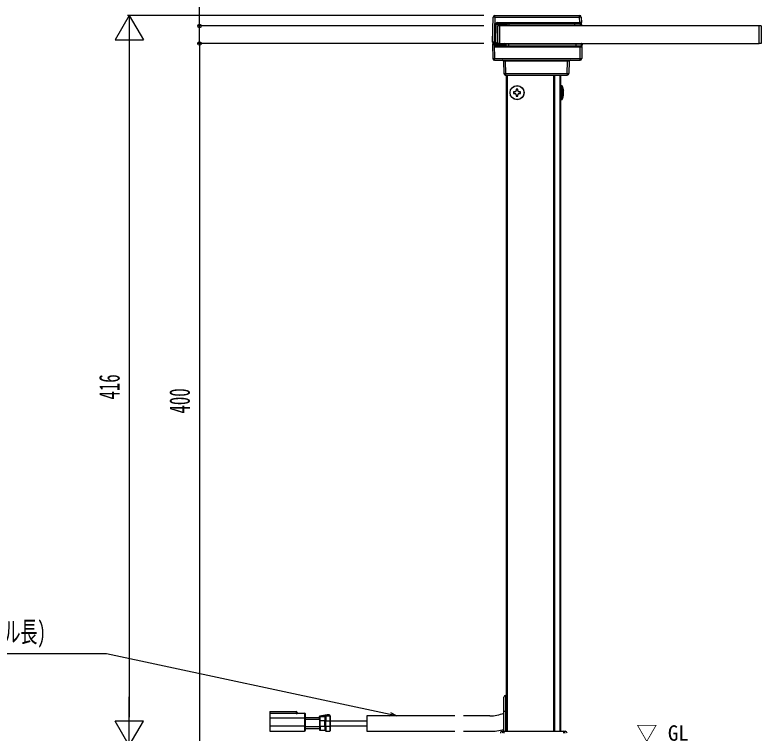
# Model space of a CAD drawing. Units: millimetres, scale not verified. Extents: x -841 to 841, y -594 to 594.
# Drawn here: x -266 to 159, y -227 to 182.3 of the extents above; entities that cross this region are included whole.
import ezdxf
from ezdxf.enums import TextEntityAlignment as Align

# ---------------------------------------------------------------- set-up
doc = ezdxf.new("R2010")
doc.units = ezdxf.units.MM
doc.header["$LTSCALE"] = 2
for name, color, linetype in [('0-1_USER1', 3, 'Continuous'), ('0-2_YKK_13', 4, 'Continuous'), ('0-3_YKK_D', 6, 'Continuous')]:
    doc.layers.add(name, color=color, linetype=linetype)
doc.styles.add('ＭＳ ゴシック', font='')
doc.styles.get('ＭＳ ゴシック').set_extended_font_data('MS Gothic')

msp = doc.modelspace()

# ---------------------------------------------------------------- linework, layer by layer
at = {"layer": '0-2_YKK_13'}
for p, q in [((6.025, 166.792), (6.397, 181.011)), ((7.397, 181.011), (7.025, 166.792)), ((7.397, 181.011), (7.397, 181.984)), ((7.397, 181.984), (55.611, 181.984)), ((7.397, 181.011), (55.611, 181.011)), ((55.611, 181.011), (55.611, 181.984)), ((55.692, 177.898), (55.611, 181.011)), ((56.61, 181.011), (56.692, 177.898)), ((7.618, 166.792), (7.793, 176.812)), ((8.018, 166.779), (8.193, 176.795)), ((9.004, 176.795), (8.193, 176.795)), ((8.793, 177.898), (55.692, 177.898)), ((8.793, 177.898), (8.793, 177.384)), ((8.793, 177.384), (55.692, 177.384)), ((9.004, 176.795), (9.004, 177.384)), ((9.004, 176.795), (9.004, 175.984)), ((9.004, 165.984), (9.004, 175.984)), ((10.004, 175.984), (9.004, 175.984)), ((10.004, 175.984), (10.004, 165.984)), ((158.004, 175.984), (10.004, 175.984)), ((13.329, 175.984), (13.343, 176.795)), ((14.104, 176.384), (13.335, 176.384)), ((15.604, 176.384), (15.604, 177.384)), ((15.604, 176.384), (53.004, 176.384)), ((20.297, 176.384), (20.326, 175.984)), ((41.211, 176.384), (41.182, 175.984)), ((53.004, 176.384), (53.004, 177.384)), ((53.004, 176.384), (56.004, 176.384)), ((55.004, 176.384), (54.933, 175.984)), ((55.329, 175.984), (55.335, 176.384)), ((56.004, 177.384), (55.692, 177.384)), ((56.004, 177.384), (56.004, 176.384)), ((56.154, 176.795), (56.004, 176.795)), ((56.192, 177.384), (56.154, 177.384)), ((56.154, 176.795), (56.154, 177.384)), ((56.154, 176.795), (56.154, 175.984)), ((56.321, 176.795), (56.154, 176.795)), ((56.321, 176.795), (56.342, 175.984)), ((56.72, 176.812), (56.742, 175.984)), ((158.004, 165.984), (158.004, 175.984)), ((159.004, 175.984), (158.004, 175.984)), ((6.506, 166.386), (6.508, 166.279)), ((6.508, 166.279), (7.004, 166.279)), ((6.626, 166.484), (7.025, 166.484)), ((6.713, 165.984), (6.988, 165.984)), ((6.807, 165.984), (7.004, 165.984)), ((6.988, 165.984), (7.513, 165.984)), ((6.988, 165.984), (6.988, 165.476)), ((7.004, 166.386), (7.004, 166.484)), ((7.004, 166.279), (7.004, 166.386)), ((7.429, 166.279), (7.004, 166.279)), ((7.004, 166.279), (7.004, 165.984)), ((7.025, 166.792), (7.618, 166.792)), ((7.025, 166.484), (7.025, 166.792)), ((7.618, 166.484), (7.025, 166.484)), ((7.431, 166.386), (7.429, 166.279)), ((7.429, 166.279), (7.429, 165.984)), ((7.429, 165.984), (7.726, 165.984)), ((7.431, 166.386), (7.431, 166.484)), ((7.513, 165.984), (9.004, 165.984)), ((7.513, 165.476), (7.513, 165.984)), ((7.618, 166.484), (7.618, 166.792)), ((7.618, 166.484), (7.718, 166.484)), ((8.03, 166.779), (7.996, 166.639)), ((7.997, 166.674), (8.03, 166.779)), ((8.03, 166.779), (8.018, 166.779)), ((8.022, 166.279), (8.03, 166.779)), ((9.004, 166.279), (8.022, 166.279)), ((8.191, 165.984), (9.004, 165.984)), ((10.004, 165.984), (9.004, 165.984)), ((10.004, 165.984), (158.004, 165.984)), ((20.297, 165.584), (20.326, 165.984)), ((41.211, 165.584), (41.182, 165.984)), ((55.004, 165.584), (54.933, 165.984)), ((55.948, 165.984), (56.129, 165.984)), ((56.204, 165.584), (56.204, 165.984)), ((56.52, 165.493), (56.52, 165.984)), ((5.988, 165.476), (6.128, 157.467)), ((6.988, 165.476), (7.128, 157.467)), ((7.513, 165.476), (6.988, 165.476)), ((7.537, 164.076), (7.513, 165.476)), ((7.537, 164.076), (55.995, 164.076)), ((8.013, 165.493), (8.023, 164.879)), ((8.023, 164.879), (9.004, 164.879)), ((8.323, 164.584), (55.995, 164.584)), ((9.004, 165.493), (9.004, 164.879)), ((10.004, 165.493), (9.004, 165.493)), ((9.004, 164.879), (9.004, 164.584)), ((10.004, 164.879), (10.004, 165.493)), ((10.004, 164.879), (10.004, 164.584)), ((13.203, 165.584), (13.704, 165.584)), ((13.223, 164.879), (13.213, 165.493)), ((13.704, 165.584), (13.704, 164.584)), ((15.204, 165.584), (13.704, 165.584)), ((13.704, 164.584), (15.204, 164.584)), ((53.604, 165.584), (15.204, 165.584)), ((15.204, 165.584), (15.204, 164.584)), ((15.204, 164.584), (53.604, 164.584)), ((56.604, 165.584), (53.604, 165.584)), ((53.604, 164.584), (53.604, 165.584)), ((53.604, 164.584), (56.604, 164.584)), ((55.88, 157.467), (55.995, 164.076)), ((56.604, 165.584), (56.604, 164.584)), ((56.995, 164.076), (56.88, 157.467)), ((57.009, 164.86), (57.016, 165.253)), ((57.02, 165.476), (57.016, 165.253)), ((7.128, 157.467), (55.88, 157.467)), ((7.128, 156.484), (7.128, 157.467)), ((55.88, 156.484), (55.88, 157.467)), ((7.128, 156.484), (55.88, 156.484)), ((11.797, 156.484), (11.967, 156.46)), ((11.952, 156.484), (11.956, 156.47)), ((12.306, 155.999), (12.294, 155.998)), ((12.294, 155.998), (12.478, 148.958)), ((13.009, 156.479), (13, 156.484)), ((13.083, 156.46), (13.211, 156.484)), ((13.294, 155.998), (13.137, 155.999)), ((13.176, 156.483), (13.173, 156.484)), ((13.294, 156.484), (13.294, 155.998)), ((48.714, 155.998), (13.294, 155.998)), ((13.294, 155.998), (13.478, 148.958)), ((48.53, 148.958), (48.714, 155.998)), ((49.714, 155.998), (49.529, 148.958)), ((13.478, 148.958), (13.478, 147.984)), ((13.478, 147.984), (48.53, 147.984)), ((14.004, -226.016), (14.004, 147.984)), ((14.504, -226.016), (14.504, 147.984)), ((40.904, -226.016), (40.904, 147.984)), ((41.204, 147.984), (41.204, -226.016)), ((41.504, -226.016), (41.504, 147.984)), ((44.504, -226.016), (44.504, 147.984)), ((45.004, -226.016), (45.004, 147.984)), ((45.654, 141.928), (45.004, 141.984)), ((45.654, 134.041), (45.654, 141.928)), ((45.004, 133.984), (45.654, 134.041)), ((12.504, -214.516), (12.504, -206.548)), ((14.004, -205.516), (13.443, -205.55)), ((13.443, -205.55), (13.443, -214.516)), ((-120.846, -214.641), (-105.796, -214.641)), ((-120.846, -214.641), (-120.846, -215.588)), ((-105.746, -215.805), (-120.846, -215.806)), ((-120.846, -215.806), (-120.846, -218.416)), ((-105.746, -214.741), (-105.746, -215.588)), ((-105.146, -215.316), (-105.146, -215.291)), ((-105.146, -215.324), (-105.146, -215.316)), ((-104.847, -215.616), (-101.046, -215.616)), ((-104.846, -215.616), (-104.847, -215.616)), ((-101.046, -215.616), (-101.046, -218.416)), ((-100.546, -218.416), (-100.546, -216.116)), ((-88.146, -216.591), (-92.436, -217.458)), ((-88.126, -216.791), (-88.146, -216.591)), ((-86.996, -216.591), (-88.146, -216.591)), ((-86.996, -216.591), (-86.996, -216.791)), ((12.504, -226.016), (12.504, -214.516)), ((12.504, -214.516), (13.443, -214.516)), ((13.443, -214.516), (13.443, -226.016)), ((14.004, -214.516), (13.443, -214.516)), ((-120.846, -218.416), (-120.846, -223.066)), ((-120.846, -218.416), (-101.046, -218.416)), ((-101.046, -218.416), (-100.546, -218.416)), ((-101.046, -218.416), (-101.046, -223.066)), ((-92.596, -218.391), (-100.546, -218.391)), ((-100.546, -223.066), (-100.546, -218.416)), ((-100.546, -218.991), (-92.596, -218.991)), ((-92.596, -218.016), (-92.596, -217.654)), ((-92.596, -218.016), (-92.596, -218.891)), ((-92.596, -218.891), (-92.596, -223.316)), ((-88.126, -216.791), (-92.396, -217.654)), ((-92.396, -217.654), (-92.396, -217.816)), ((-89.466, -217.816), (-92.396, -217.816)), ((-92.396, -217.816), (-92.396, -218.783)), ((-92.096, -219.916), (-89.496, -219.916)), ((-92.096, -223.316), (-92.096, -219.916)), ((-89.496, -219.916), (-89.496, -219.941)), ((-89.496, -223.291), (-89.496, -219.941)), ((-89.496, -219.941), (-88.896, -219.941)), ((-88.896, -217.341), (-89.466, -217.816)), ((-88.896, -223.291), (-88.896, -219.941)), ((-88.896, -219.941), (-86.696, -219.941)), ((-88.126, -216.791), (-86.996, -216.791)), ((-86.496, -217.091), (-86.696, -217.091)), ((-86.696, -217.341), (-86.696, -217.091)), ((-86.696, -217.341), (-86.696, -219.941)), ((-86.496, -219.941), (-86.696, -219.941)), ((-86.696, -219.941), (-86.696, -223.291)), ((-86.496, -217.091), (-86.496, -217.541)), ((-86.496, -217.541), (-86.496, -219.941)), ((-86.496, -219.941), (-86.496, -223.291)), ((-65.496, -220.266), (-86.496, -220.266)), ((-15.496, -217.216), (-65.496, -217.216)), ((-65.496, -217.216), (-65.496, -226.016)), ((4.504, -217.216), (-10.496, -217.216)), ((-120.846, -223.066), (-120.846, -225.866)), ((-101.046, -223.066), (-120.846, -223.066)), ((-100.546, -225.366), (-100.546, -223.066)), ((-92.596, -223.441), (-100.546, -223.441)), ((-100.546, -224.441), (-92.596, -224.441)), ((-92.596, -223.316), (-92.596, -224.916)), ((-92.096, -223.316), (-92.596, -223.316)), ((-89.496, -223.316), (-92.096, -223.316)), ((-92.096, -223.316), (-92.096, -225.416)), ((-89.496, -223.291), (-89.496, -223.316)), ((-88.896, -223.291), (-89.496, -223.291)), ((-88.896, -223.291), (-88.896, -225.891)), ((-86.696, -223.291), (-88.896, -223.291)), ((-86.496, -222.966), (-65.496, -222.966)), ((-86.496, -223.291), (-86.496, -225.691)), ((-120.846, -225.866), (-101.046, -225.866)), ((-92.096, -225.416), (-89.466, -225.416)), ((-89.466, -225.416), (-88.896, -225.891)), ((-88.896, -225.891), (-86.696, -225.891)), ((-65.496, -226.016), (-15.496, -226.016)), ((-10.496, -226.016), (4.504, -226.016)), ((11.511, -226.016), (12.545, -226.016)), ((12.545, -226.016), (46.463, -226.016)), ((12.545, -226.016), (12.545, -227.016)), ((46.463, -226.016), (47.497, -226.016)), ((46.463, -226.016), (46.463, -227.016))]:
    msp.add_line(p, q, dxfattribs=at)
for points in [[(10.004, 177.384), (10.004, 176.795), (9.004, 176.795)], [(13.343, 176.795), (10.004, 176.795), (10.004, 175.984)], [(14.104, 177.384), (14.104, 176.384), (15.604, 176.384)], [(55.687, 177.393), (55.958, 177.403), (56.252, 177.456), (56.401, 177.518), (56.535, 177.615), (56.632, 177.748), (56.675, 177.903)], [(55.692, 177.384), (55.692, 177.424), (55.692, 177.536), (55.692, 177.702), (55.692, 177.898)], [(56.154, 177.384), (56.073, 177.384), (56.004, 177.384), (55.958, 177.384), (55.946, 177.384), (55.943, 177.384)], [(56.72, 176.812), (56.708, 177.21), (56.699, 177.486), (56.689, 177.634), (56.674, 177.679), (56.674, 177.679)], [(159.004, 175.984), (159.004, 165.984), (158.004, 165.984)], [(6.713, 165.984), (6.635, 165.984), (6.526, 165.984), (6.488, 165.984)], [(7.431, 166.386), (7.004, 166.386), (6.506, 166.386)], [(7.675, 166.387), (7.556, 166.386), (7.431, 166.386)], [(7.718, 166.484), (7.71, 166.483), (7.702, 166.477), (7.695, 166.468), (7.689, 166.456), (7.684, 166.441), (7.68, 166.424), (7.678, 166.406), (7.677, 166.387)], [(7.718, 166.484), (7.776, 166.49), (7.828, 166.505)], [(8.013, 165.493), (9.004, 165.493), (9.004, 165.984)], [(13.213, 165.493), (10.004, 165.493), (10.004, 165.984)], [(9.004, 164.879), (10.004, 164.879), (13.223, 164.879)], [(56.978, 164.072), (56.975, 164.128), (56.964, 164.184), (56.917, 164.289), (56.835, 164.38), (56.718, 164.452), (56.566, 164.505), (56.384, 164.541), (56.184, 164.563), (55.989, 164.576)], [(56.979, 164.242), (56.98, 164.241), (56.987, 164.262), (56.993, 164.316), (56.997, 164.406), (57.001, 164.53), (57.004, 164.685), (57.008, 164.862)], [(12.45, 156.149), (12.449, 156.147), (12.434, 156.133), (12.355, 156.045), (12.325, 156.011), (12.306, 155.999)], [(48.714, 156.484), (48.714, 156.448), (48.714, 156.343), (48.714, 156.185), (48.714, 155.998)], [(13.478, 148.958), (48.53, 148.958), (48.53, 147.984)], [(18.774, 138.394), (17.954, 138.394), (17.954, 137.574), (18.774, 137.574)], [(20.414, 139.214), (20.414, 140.034), (19.594, 140.034), (19.594, 139.214)], [(19.594, 136.754), (19.594, 135.934), (20.414, 135.934), (20.414, 136.754)], [(21.234, 137.574), (22.054, 137.574), (22.054, 138.394), (21.234, 138.394)], [(46.275, 140.035), (46.284, 139.878), (46.275, 139.721), (46.352, 139.358), (46.417, 138.964)], [(46.417, 137.892), (46.352, 137.728), (46.275, 137.578), (46.284, 137.199), (46.275, 136.82), (46.352, 136.971), (46.417, 137.135), (46.446, 137.196), (46.448, 137.191)], [(-120.846, -215.588), (-105.746, -215.588), (-105.746, -215.805)], [(-105.746, -214.741), (-105.759, -214.673), (-105.796, -214.641)], [(-105.746, -215.588), (-105.626, -215.581), (-105.51, -215.561), (-105.406, -215.531), (-105.319, -215.495), (-105.226, -215.44), (-105.176, -215.392), (-105.146, -215.324)], [(-92.436, -217.458), (-92.396, -217.654), (-92.596, -217.654)], [(-92.596, -218.891), (-92.581, -218.85), (-92.537, -218.815), (-92.473, -218.791), (-92.396, -218.783)], [(-92.396, -218.783), (-92.318, -219.248), (-92.096, -219.916)], [(-89.466, -217.816), (-89.467, -217.918), (-89.472, -218.245), (-89.479, -218.76), (-89.489, -219.406), (-89.496, -219.916)], [(-86.696, -217.341), (-88.896, -217.341), (-88.896, -219.941)], [(-100.546, -223.066), (-101.046, -223.066), (-101.046, -225.866)], [(-89.496, -223.316), (-89.487, -223.956), (-89.478, -224.582), (-89.471, -225.065), (-89.467, -225.351), (-89.466, -225.416)], [(-86.496, -223.291), (-86.696, -223.291), (-86.696, -225.891)]]:
    msp.add_lwpolyline(points, dxfattribs=at)
for radius in [4, 3.943]:
    msp.add_circle((20.004, 137.984), radius, dxfattribs=at)
for centre, radius, start, end in [((7.397, 180.984), 1, 90, 178.5), ((6.897, 171.456), 9.568, 87.00545, 92.99455), ((55.611, 180.984), 1, 1.5, 90), ((56.111, 171.456), 9.568, 87.00545, 92.99455), ((8.832, 176.858), 1.04, 92.16022, 182.52653), ((7.826, 172.98), 3.832, 84.50746, 90.49539), ((8.793, 176.784), 0.6, 90.00015, 179.0006), ((13.943, 176.784), 0.6, 90, 179), ((56.192, 159.579), 18.325, 88.43705, 91.56295), ((54.793, 176.771), 1.528, 0.89657, 23.67434), ((56.27, 182.536), 5.742, 270.50157, 274.49653), ((6.488, 165.484), 0.5, 89.99383, 181.00021), ((6.525, 137.863), 28.933, 89.01015, 90.98985), ((6.325, 166.784), 0.3, 178.49999, 270.00088), ((6.406, 166.384), 0.1, 1, 90), ((6.807, 166.284), 0.3, 181, 270), ((7.726, 190.58), 24.303, 269.30182, 270.69819), ((7.513, 165.484), 0.5, 1, 90), ((7.662, 162.016), 4.777, 85.72482, 90.5269), ((7.653, 166.744), 0.358, 273.59713, 342.91007), ((7.724, 166.282), 0.298, 270.36031, 359.37261), ((7.75, 166.655), 0.167, 278.35011, 314.05969), ((7.711, 166.783), 0.3, 292.58879, 1.71895), ((7.718, 166.784), 0.3, 328.34977, 359), ((8.045, 166.655), 0.052, 159.37635, 198.63851), ((12.713, 165.484), 0.5, 1, 90), ((54.713, 165.484), 0.5, 11.53696, 62.57341), ((56.52, 165.484), 0.5, 358.99999, 90.0003), ((6.488, 192.942), 27.471, 268.95725, 271.04277), ((7.512, 172.65), 7.174, 270.00142, 273.99736), ((-23.353, 183.323), 36.395, 328.07373, 329.55188), ((-5.253, 184.705), 24.272, 301.80014, 304.01074), ((8.323, 164.884), 0.3, 181, 270.00718), ((13.523, 164.884), 0.3, 181, 270), ((-139.817, 164.058), 195.812, 0.00532, 0.15418), ((56.495, 191.536), 27.465, 268.957, 271.04295), ((56.571, 159.163), 6.328, 85.93209, 89.69793), ((56.581, 158.965), 5.912, 85.84719, 89.77425), ((7.128, 157.484), 1, 181, 269.99995), ((6.628, 171.796), 14.338, 268.00182, 271.99818), ((55.88, 157.484), 1, 270, 359), ((56.38, 171.795), 14.336, 268.00162, 271.99837), ((11.794, 155.984), 0.5, 1.49999, 90), ((11.807, 155.986), 0.499, 1.49414, 71.37837), ((11.746, 160.69), 4.237, 272.98858, 276.89972), ((11.853, 156.026), 0.61, 11.66929, 48.7823), ((12.599, 155.956), 0.244, 52.50096, 127.49838), ((12.157, 156.32), 0.614, 343.79507, 15.48233), ((13.339, 157.109), 1.128, 238.34748, 259.68064), ((13.131, 159.352), 2.893, 262.41462, 269.05011), ((11.682, 156.062), 1.456, 357.53306, 15.83779), ((49.214, 136.684), 19.32, 88.51755, 91.48243), ((50.214, 155.984), 0.5, 90.0002, 178.50008), ((13.478, 148.984), 1, 181.5, 270), ((12.978, 158.513), 9.568, 267.00545, 272.99455), ((48.53, 148.984), 1, 270, 358.5), ((49.03, 158.513), 9.568, 267.00545, 272.99455), ((37.004, 138), 9.5, 11.77682, 24.42199), ((18.774, 139.214), 0.82, 270, 0), ((18.774, 136.754), 0.82, 0, 90), ((21.234, 139.214), 0.82, 180, 270), ((21.234, 136.754), 0.82, 90, 180), ((37.004, 137.969), 9.5, 335.57801, 348.21423), ((37.004, 138), 9.5, 8.44884, 11.77682), ((37.004, 137.969), 9.5, 348.21423, 352.88582), ((44.985, 138.937), 1.472, 353.79513, 13.36125), ((43.153, 137.224), 3.307, 350.72617, 358.98488), ((43.553, 138.428), 2.914, 349.40583, 10.59417), ((43.757, 137.593), 2.71, 351.60365, 8.31047), ((13.504, -206.548), 1, 93.5, 180), ((-105.796, -215.291), 0.65, 360, 90), ((-105.722, -215.317), 0.577, 2.59743, 92.38257), ((-105.725, -213.672), 2.132, 269.42812, 294.32027), ((-104.846, -215.316), 0.3, 179.99908, 270), ((-104.846, -215.316), 0.3, 181.53545, 269.9957), ((-101.046, -216.116), 0.5, 0, 90), ((-86.996, -217.091), 0.5, 0, 90), ((4.504, -196.616), 20.6, 270, 292.85184), ((-92.396, -217.654), 0.2, 101.43368, 180), ((-92.396, -218.016), 0.2, 90, 180), ((-90.278, -218.394), 2.371, 192.09531, 219.92527), ((-86.995, -217.09), 0.299, 359.8274, 90.1726), ((-86.696, -217.541), 0.2, 0, 90), ((-92.096, -224.916), 0.5, 180, 270), ((4.504, -196.616), 29.4, 270, 285.78979), ((-101.046, -225.366), 0.5, 270, 0), ((-86.696, -225.691), 0.2, 270, 0), ((12.546, -227.015), 0.999, 90.05353, 180.05343), ((46.462, -227.015), 0.999, 359.94657, 89.94647)]:
    msp.add_arc(centre, radius, start, end, dxfattribs=at)
for centre, major_axis, start_param, end_param in [((11.511, -227.016), (1.002, 0), 1.5707963, 3.1415927), ((47.497, -227.016), (-1.002, 0), 3.1415927, 4.712389)]:
    msp.add_ellipse(centre, major_axis=major_axis, ratio=0.998135, start_param=start_param, end_param=end_param, dxfattribs=at)
at = {"layer": '0-3_YKK_D'}
for p, q in [((-200.846, 181.984), (-208.846, 168.128)), ((1.004, 181.984), (-201.846, 181.984)), ((-200.846, 181.984), (-192.846, 168.128)), ((-200.846, 181.984), (-200.846, 154.272)), ((1.004, 175.984), (-161.846, 175.984)), ((-208.846, 168.128), (-192.846, 168.128)), ((-200.846, 165.984), (-200.846, -218.016)), ((1.004, 165.984), (-161.846, 165.984)), ((1.004, 165.984), (-161.846, 165.984)), ((-160.846, 165.984), (-160.846, -234.016)), ((-200.846, -234.016), (-200.846, -206.303)), ((-200.846, -234.016), (-208.846, -220.159)), ((-192.846, -220.159), (-208.846, -220.159)), ((-200.846, -234.016), (-192.846, -220.159))]:
    msp.add_line(p, q, dxfattribs=at)
for points in [[(-160.846, 165.984), (-160.846, 175.984), (-160.846, 198.064)], [(-48.444, -217.216), (-52.356, -216.38), (-213.743, -181.915), (-334.703, -181.915)], [(-52.132, -215.332), (-48.444, -217.216), (-52.579, -217.428)]]:
    msp.add_lwpolyline(points, dxfattribs=at)
for centre in [(-160.846, 175.984), (-160.846, 165.984), (-160.846, 165.984)]:
    msp.add_circle(centre, 1, dxfattribs=at)

# ---------------------------------------------------------------- texts
at = {"layer": '0-1_USER1', "style": 'ＭＳ ゴシック'}
msp.add_text('▽ GL', height=8.798, dxfattribs=at).set_placement((87.904, -234.016), align=Align.BOTTOM_LEFT)
at = {"layer": '0-3_YKK_D', "style": 'ＭＳ ゴシック', "width": 0.6}
for s, p in [('416', (-202.846, -36.896)), ('400', (-162.846, -44.896))]:
    msp.add_text(s, height=11.73, rotation=90, dxfattribs=at).set_placement(p, align=Align.BOTTOM_LEFT)
msp.add_text('(4600)(ケーブル長)', height=11.73, dxfattribs=at).set_placement((-334.703, -178.715), align=Align.BOTTOM_LEFT)

doc.saveas('drawing.dxf')
